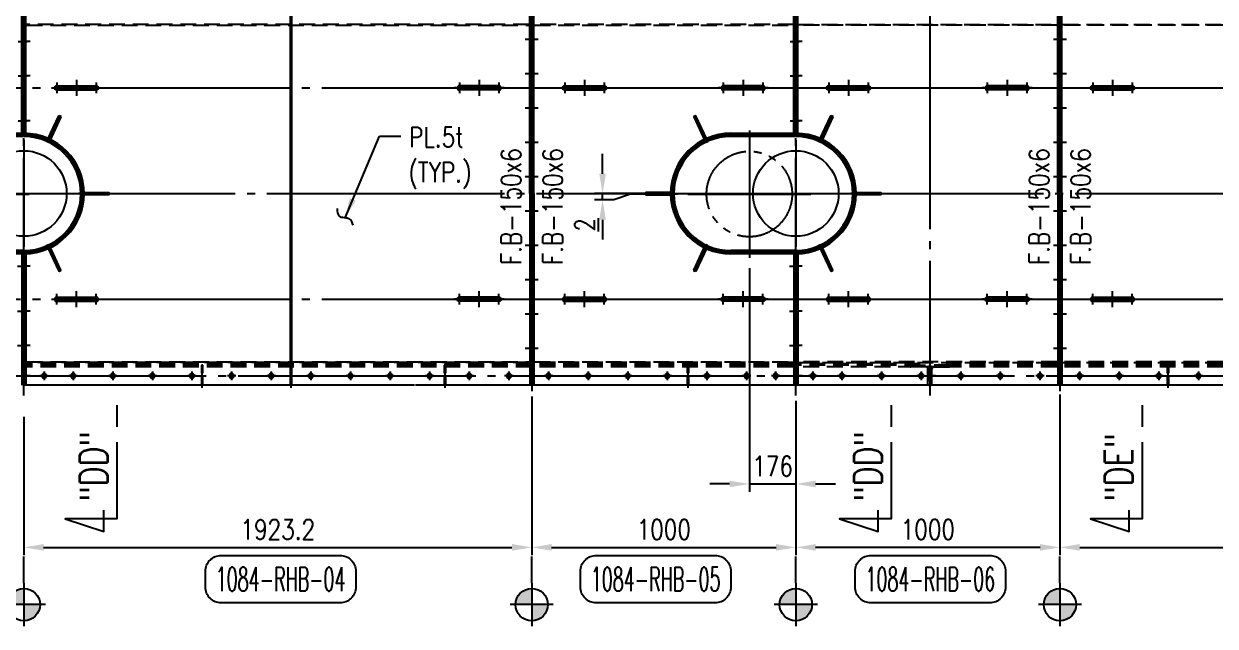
# Model space of a CAD drawing. Header units: millimetres. Extents: x 0 to 232280, y -26939 to 23794.
# Drawn here: x 36028 to 40539, y 12618 to 14899 of the extents above; entities that cross this region are included whole.
import ezdxf
from ezdxf.enums import TextEntityAlignment as Align

# ---------------------------------------------------------------- set-up
doc = ezdxf.new("R2010")
doc.units = ezdxf.units.MM
doc.header["$LTSCALE"] = 30
for name, pattern in [('JNK-CENTER', [34, 30, -1.5, 1, -1.5]), ('JNK-HIDDEN', [3, 2, -1]), ('JNK-PHANTOM', [15, 10, -1, 1, -1, 1, -1])]:
    doc.linetypes.add(name, pattern=pattern)
for name, color, linetype in [('CEN-R', 1, 'JNK-CENTER'), ('CON-C', 4, 'Continuous'), ('CON-G', 3, 'Continuous'), ('CON-W', 7, 'Continuous'), ('CON-Y', 2, 'Continuous'), ('conL-g', 3, 'Continuous'), ('Dim-W', 7, 'Continuous'), ('HID-Y', 2, 'JNK-HIDDEN'), ('MIS-B', 5, 'Continuous'), ('PHA-M', 6, 'JNK-PHANTOM'), ('RET PL', 2, 'Continuous'), ('STL-OBJT', 7, 'Continuous'), ('TXT-Y', 2, 'Continuous')]:
    doc.layers.add(name, color=color, linetype=linetype)
doc.styles.add('SIMPLEX', font='simplex.shx', dxfattribs={"width": 0.8})
doc.dimstyles.new('DIM30', dxfattribs={"dimscale": 30, "dimtxt": 2.5, "dimasz": 2.5, "dimexe": 1, "dimexo": 1, "dimgap": 1, "dimtad": 1, "dimdec": 0, "dimdsep": 46, "dimtxsty": 'SIMPLEX', "dimcen": 0, "dimclrd": 7, "dimclre": 7, "dimclrt": 2, "dimadec": 1, "dimazin": 2, "dimtfac": 1, "dimtdec": 0, "dimtix": 1, "dimtmove": 2, "dimatfit": 0, "dimfxl": 1, "dimtolj": 1, "dimtzin": 0, "dimarcsym": 0})
doc.dimstyles.new('DIM40', dxfattribs={"dimscale": 40, "dimtxt": 2.5, "dimasz": 2.5, "dimexe": 1, "dimexo": 1, "dimgap": 1, "dimtad": 1, "dimdec": 0, "dimdsep": 46, "dimtxsty": 'SIMPLEX', "dimcen": 0, "dimclrd": 7, "dimclre": 7, "dimclrt": 2, "dimadec": 1, "dimazin": 2, "dimtfac": 1, "dimtdec": 0, "dimtix": 1, "dimtmove": 2, "dimatfit": 2, "dimfxl": 1, "dimtolj": 1, "dimtzin": 0, "dimarcsym": 1})

# ---------------------------------------------------------------- blocks, each defined once
blk = doc.blocks.new('A$C27160668')
at = {"layer": 'CEN-R'}
blk.add_line((0, -13), (0, 18.5), dxfattribs=at)
at = {"layer": 'HID-Y'}
for p, q in [((-9, 0), (-9, 6)), ((9, 0), (9, 6))]:
    blk.add_line(p, q, dxfattribs=at)
blk = doc.blocks.new('A$C2FEE125F')
at = {"layer": 'CEN-R'}
for p, q in [((-16, 0), (16, 0)), ((0, 16), (0, -16))]:
    blk.add_line(p, q, dxfattribs=at)
at = {"layer": 'conL-g'}
blk.add_circle((0, 0), 9, dxfattribs=at)
blk = doc.blocks.new('A$C041A5C56')
at = {"layer": 'CEN-R'}
for p, q in [((0, 201.9), (0, -201.9)), ((-201.9, 0), (201.9, 0))]:
    blk.add_line(p, q, dxfattribs=at)
at = {"layer": 'CON-Y'}
blk.add_circle((0, 0), 161.9, dxfattribs=at)
blk = doc.blocks.new('A$C25D030D1')
at = {"layer": 'CEN-R'}
for p, q in [((0, 240.9), (0, -240.9)), ((-232.6, 0), (232.6, 0))]:
    blk.add_line(p, q, dxfattribs=at)
at = {"layer": 'PHA-M'}
blk.add_circle((0, 0), 161.9, dxfattribs=at)
blk = doc.blocks.new('*D417')
at = {"layer": 'DEFPOINTS', "color": 0, "transparency": 16777216}
for p in [(38775.5, 14003.4), (38951.5, 13501.3), (38951.5, 13156.8)]:
    blk.add_point(p, dxfattribs=at)
at = {"layer": 'Dim-W', "color": 7, "lineweight": -2, "transparency": 16777216}
for p, q in [((38775.5, 13973.4), (38775.5, 13126.8)), ((38951.5, 13471.3), (38951.5, 13126.8)), ((38700.5, 13156.8), (38625.5, 13156.8)), ((38775.5, 13156.8), (38951.5, 13156.8)), ((39026.5, 13156.8), (39101.5, 13156.8))]:
    blk.add_line(p, q, dxfattribs=at)
at = {"layer": 'Dim-W', "color": 7, "transparency": 16777216}
for points in [[(38700.5, 13169.3), (38700.5, 13144.3), (38775.5, 13156.8)], [(39026.5, 13169.3), (39026.5, 13144.3), (38951.5, 13156.8)]]:
    blk.add_solid(points, dxfattribs=at)
at = {"layer": 'Dim-W', "color": 2, "transparency": 16777216, "insert": (38863.5, 13224.3), "char_height": 75, "attachment_point": 5, "style": 'SIMPLEX'}
blk.add_mtext('\\A1;176', dxfattribs=at)
blk = doc.blocks.new('*D420')
at = {"layer": 'DEFPOINTS', "color": 0, "transparency": 16777216}
for p in [(38219.8, 14256.3), (38485.1, 14256.3), (38292.4, 14232.3)]:
    blk.add_point(p, dxfattribs=at)
at = {"layer": 'Dim-W', "color": 7, "lineweight": -2, "transparency": 16777216}
for p, q in [((38219.8, 14331.3), (38219.8, 14406.3)), ((38455.1, 14256.3), (38189.8, 14256.3)), ((38219.8, 14232.3), (38219.8, 14256.3)), ((38262.4, 14232.3), (38189.8, 14232.3)), ((38219.8, 14157.3), (38219.8, 14082.3))]:
    blk.add_line(p, q, dxfattribs=at)
at = {"layer": 'Dim-W', "color": 7, "transparency": 16777216}
for points in [[(38207.3, 14331.3), (38232.3, 14331.3), (38219.8, 14256.3)], [(38207.3, 14157.3), (38232.3, 14157.3), (38219.8, 14232.3)]]:
    blk.add_solid(points, dxfattribs=at)
at = {"layer": 'Dim-W', "color": 2, "transparency": 16777216, "insert": (38152.3, 14137.7), "char_height": 75, "attachment_point": 5, "rotation": 90, "style": 'SIMPLEX'}
blk.add_mtext('\\A1;\\L2', dxfattribs=at)
blk = doc.blocks.new('DUCT-TAG')
at = {"layer": 'CON-G'}
blk.add_lwpolyline([(-9.49, -1), (-9.49, 1, -0.414214), (-7.49, 3), (7.49, 3, -0.414214), (9.49, 1), (9.49, -1, -0.414214), (7.49, -3), (-7.49, -3, -0.414214)], format="xyb", close=True, dxfattribs=at)
at = {"layer": 'CON-G', "style": 'SIMPLEX', "width": 1.246304}
blk.add_attdef('NAME', text='', height=3, dxfattribs=at).set_placement((-8.19, -1.5), (8.19, -1.5), align=Align.FIT)
at = {"layer": 'CON-Y', "style": 'SIMPLEX'}
blk.add_attdef('ELEVATION', text='', height=2, dxfattribs=at).set_placement((0, -6.02), align=Align.CENTER)
blk = doc.blocks.new('A$C57EE18C0')
for points in [[(-7.5, -26), (-7.5, -44), (7.5, -26), (7.5, -44)], [(-7.5, -131), (-7.5, -149), (7.5, -131), (7.5, -149)], [(-7.5, -261), (-7.5, -279), (7.5, -261), (7.5, -279)], [(-7.5, -391), (-7.5, -409), (7.5, -391), (7.5, -409)], [(-7.5, -521), (-7.5, -539), (7.5, -521), (7.5, -539)], [(-7.5, -651), (-7.5, -669), (7.5, -651), (7.5, -669)], [(-7.5, -799), (-7.5, -781), (7.5, -799), (7.5, -781)], [(-7.5, -929), (-7.5, -911), (7.5, -929), (7.5, -911)], [(-7.5, -1059), (-7.5, -1041), (7.5, -1059), (7.5, -1041)], [(-7.5, -1189), (-7.5, -1171), (7.5, -1189), (7.5, -1171)], [(-7.5, -1319), (-7.5, -1301), (7.5, -1319), (7.5, -1301)], [(-7.5, -1424), (-7.5, -1406), (7.5, -1424), (7.5, -1406)]]:
    blk.add_solid(points)
at = {"layer": 'CEN-R'}
for p, q in [((0, 51.1), (0, -1473.7)), ((-24.4, -35), (24.4, -35)), ((-24.4, -140), (24.4, -140)), ((-24.4, -270), (24.4, -270)), ((-24.4, -400), (24.4, -400)), ((-24.4, -530), (24.4, -530)), ((-24.4, -660), (24.4, -660)), ((-24.4, -790), (24.4, -790)), ((-24.4, -920), (24.4, -920)), ((-24.4, -1050), (24.4, -1050)), ((-24.4, -1180), (24.4, -1180)), ((-24.4, -1310), (24.4, -1310)), ((-24.4, -1415), (24.4, -1415))]:
    blk.add_line(p, q, dxfattribs=at)
at = {"layer": 'CON-G'}
for p, q in [((1.5, 0), (1.5, 0)), ((-7.5, -725), (-7.5, 0)), ((-1.5, 0), (-7.5, 0)), ((-1.5, -725), (-1.5, 0)), ((-1.5, -725), (-1.5, 0)), ((1.5, -725), (1.5, 0)), ((1.5, -725), (1.5, 0)), ((7.5, 0), (1.5, 0)), ((7.5, -725), (7.5, 0)), ((-7.5, -725), (-7.5, -1450)), ((-1.5, -725), (-1.5, -1450)), ((-1.5, -725), (-1.5, -1450)), ((1.5, -725), (1.5, -1450)), ((1.5, -725), (1.5, -1450)), ((7.5, -725), (7.5, -1450)), ((-1.5, -1450), (-7.5, -1450)), ((1.5, -1450), (1.5, -1450)), ((7.5, -1450), (1.5, -1450))]:
    blk.add_line(p, q, dxfattribs=at)
blk = doc.blocks.new('A$C114C44F1')
at = {"layer": 'CEN-R'}
for p, q in [((0, 95), (0, -95)), ((-20, 75), (20, 75)), ((-30, 0), (30, 0)), ((-20, -75), (20, -75))]:
    blk.add_line(p, q, dxfattribs=at)
at = {"layer": 'CON-G'}
for p, q in [((-8, 75), (-8, -75)), ((8, 75), (8, -75))]:
    blk.add_line(p, q, dxfattribs=at)
for centre, start, end in [((0, 75), 0, 180), ((0, -75), 180, 0)]:
    blk.add_arc(centre, 8, start, end, dxfattribs=at)
blk = doc.blocks.new('A$C1F4F7F1F')
at = {"layer": 'CON-G'}
for p, rotation in [((-199.5, -325), 270), ((199.5, -1125), 90)]:
    blk.add_blockref('A$C114C44F1', p, dxfattribs=dict(at, rotation=rotation))
at = {"layer": 'CON-G', "xscale": -1}
for p, rotation in [((199.5, -325), 90), ((-199.5, -1125), 270)]:
    blk.add_blockref('A$C114C44F1', p, dxfattribs=dict(at, rotation=rotation))
blk = doc.blocks.new('A$C0E622BE6')
at = {"layer": 'CEN-R'}
blk.add_line((0, 14), (0, -17.5), dxfattribs=at)
at = {"layer": 'HID-Y'}
for p, q in [((-9, -3), (-9, -9)), ((9, -3), (9, -9))]:
    blk.add_line(p, q, dxfattribs=at)
blk = doc.blocks.new('A$C60AB4A3A')
for points in [[(-7.5, 699), (-7.5, 681), (7.5, 699), (7.5, 681)], [(-7.5, 584), (-7.5, 566), (7.5, 584), (7.5, 566)], [(-7.5, 454), (-7.5, 436), (7.5, 454), (7.5, 436)], [(-7.5, 284), (-7.5, 266), (7.5, 284), (7.5, 266)], [(-7.5, -266), (-7.5, -284), (7.5, -266), (7.5, -284)], [(-7.5, -436), (-7.5, -454), (7.5, -436), (7.5, -454)], [(-7.5, -566), (-7.5, -584), (7.5, -566), (7.5, -584)], [(-7.5, -681), (-7.5, -699), (7.5, -681), (7.5, -699)]]:
    blk.add_solid(points)
at = {"layer": 'CEN-R'}
for p, q in [((-384.5, 297), (-335.5, 191.8)), ((138.5, 297), (89.5, 191.8)), ((-571.2, 0), (-455.2, 0)), ((-569.7, 0), (-453.7, 0)), ((323.7, 0), (207.7, 0)), ((-384.5, -297), (-335.5, -191.8)), ((138.5, -297), (89.5, -191.8))]:
    blk.add_line(p, q, dxfattribs=at)
for points in [[(-1.5, 224.9), (-246, 224.9)], [(-1.5, -224.9), (-246, -224.9)]]:
    blk.add_lwpolyline(points, dxfattribs=at)
for centre, start, end in [((-246, 0), 90, 270), ((0, 0), 270.3872, 89.6128)]:
    blk.add_arc(centre, 225, start, end, dxfattribs=at)
at = {"layer": 'CON-G'}
for p, q in [((-7.5, 221.9), (-7.5, 725)), ((-1.5, 725), (1.5, 725)), ((-1.5, 215.9), (-1.5, 725)), ((1.5, 215.9), (1.5, 725)), ((7.5, 221.9), (7.5, 725)), ((1.5, 221.9), (7.5, 221.9)), ((-7.5, -221.9), (-7.5, -725)), ((-1.5, -215.9), (-1.5, -725)), ((1.5, -215.9), (1.5, -725)), ((1.5, -221.9), (7.5, -221.9)), ((7.5, -221.9), (7.5, -725)), ((-1.5, -725), (1.5, -725))]:
    blk.add_line(p, q, dxfattribs=at)
for points in [[(-335.7, 203.1), (-378, 293.7), (-386.1, 289.9), (-343.9, 199.3)], [(89.7, 203.1), (132, 293.7), (140.1, 289.9), (97.9, 199.3)], [(-468, 4.5), (-568, 4.5), (-568, -4.5), (-468, -4.5)], [(222, 4.5), (322, 4.5), (322, -4.5), (222, -4.5)], [(-335.7, -203.1), (-378, -293.7), (-386.1, -289.9), (-343.9, -199.3)], [(89.7, -203.1), (132, -293.7), (140.1, -289.9), (97.9, -199.3)]]:
    blk.add_lwpolyline(points, close=True, dxfattribs=at)
for points in [[(-1.5, 227.9), (-246, 227.9)], [(-1.5, 221.9), (-246, 221.9)], [(-1.5, 215.9), (-246, 215.9)], [(-1.5, -215.9), (-246, -215.9)], [(-1.5, -221.9), (-246, -221.9)], [(-1.5, -215.9), (-128.5, -215.9)], [(-1.5, -227.9), (-246, -227.9)]]:
    blk.add_lwpolyline(points, dxfattribs=at)
for centre, radius, start, end in [((-246, 0), 228, 90, 270), ((0, 0), 228, 270.3872, 89.6128), ((-246, 0), 222, 90, 270), ((-246, 0), 216, 90, 270), ((0, 0), 222, 270.3872, 89.6128), ((0, 0), 216, 270.398, 89.602)]:
    blk.add_arc(centre, radius, start, end, dxfattribs=at)
at = {"layer": 'STL-OBJT', "xscale": -1}
for p, rotation in [((-7.5, 690), 90), ((-7.5, 690), 90), ((-7.5, 690), 90), ((-7.5, 690), 90), ((10.5, 690), 270), ((10.5, 690), 270), ((-7.5, 575), 90), ((-7.5, 575), 90), ((-7.5, 575), 90), ((-7.5, 575), 90), ((10.5, 575), 270), ((10.5, 575), 270), ((-7.5, 445), 90), ((-7.5, 445), 90), ((-7.5, 445), 90), ((-7.5, 445), 90), ((10.5, 445), 270), ((10.5, 445), 270), ((-7.5, 275), 90), ((-7.5, 275), 90), ((10.5, 275), 270), ((10.5, 275), 270), ((7.5, -275), 270), ((7.5, -275), 270), ((10.5, -275), 270), ((10.5, -275), 270), ((7.5, -445), 270), ((7.5, -445), 270), ((10.5, -445), 270), ((10.5, -445), 270), ((7.5, -575), 270), ((7.5, -575), 270), ((10.5, -575), 270), ((10.5, -575), 270), ((10.5, -690), 270), ((10.5, -690), 270)]:
    blk.add_blockref('A$C0E622BE6', p, dxfattribs=dict(at, rotation=rotation))
at = {"layer": 'STL-OBJT'}
for p, rotation in [((-7.5, 690), 90), ((-7.5, 690), 90), ((-4.5, 690), 90), ((-4.5, 690), 90), ((7.5, 690), 270), ((7.5, 690), 270), ((7.5, 690), 270), ((7.5, 690), 270), ((-7.5, 575), 90), ((-7.5, 575), 90), ((-4.5, 575), 90), ((-4.5, 575), 90), ((7.5, 575), 270), ((7.5, 575), 270), ((7.5, 575), 270), ((7.5, 575), 270), ((-7.5, 445), 90), ((-7.5, 445), 90), ((-4.5, 445), 90), ((-4.5, 445), 90), ((7.5, 445), 270), ((7.5, 445), 270), ((7.5, 445), 270), ((7.5, 445), 270), ((-7.5, 275), 90), ((-7.5, 275), 90), ((-4.5, 275), 90), ((-4.5, 275), 90), ((7.5, 275), 270), ((7.5, 275), 270), ((-10.5, -275), 90), ((-10.5, -275), 90), ((-7.5, -275), 90), ((-7.5, -275), 90), ((-10.5, -445), 90), ((-10.5, -445), 90), ((-7.5, -445), 90), ((-7.5, -445), 90), ((-10.5, -575), 90), ((-10.5, -575), 90), ((-7.5, -575), 90), ((-7.5, -575), 90), ((-10.5, -690), 90), ((-10.5, -690), 90)]:
    blk.add_blockref('A$C0E622BE6', p, dxfattribs=dict(at, rotation=rotation))
blk = doc.blocks.new('SECMARK2')
at = {"layer": 'CON-C'}
blk.add_line((0, 0), (-2.72, 0), dxfattribs=at)
blk.add_lwpolyline([(-4.67, 0), (-14.32, 0), (-14.32, 6.51), (-15.93, 1.64), (-13.23, 1.64)], dxfattribs=at)
at = {"layer": 'CON-C', "style": 'SIMPLEX', "width": 0.8}
blk.add_attdef('TAG', (-12.98, 1.18), '', height=3.5, dxfattribs=at)
blk = doc.blocks.new('FS-MARK')
h = blk.add_hatch(color=256)
edge = h.paths.add_edge_path()
edge.add_arc((0, 0), 1.75, 90, 180)
edge.add_line((-1.75, 0), (0, 0))
edge.add_line((0, 0), (0, 1.75))
h = blk.add_hatch(color=256)
edge = h.paths.add_edge_path()
edge.add_line((0, 0), (0, -1.75))
edge.add_arc((0, 0), 1.75, 270, 360)
edge.add_line((1.75, 0), (0, 0))
for p, q in [((0, 2.33), (0, -2.33)), ((2.33, 0), (-2.33, 0))]:
    blk.add_line(p, q)
blk.add_circle((0, 0), 1.75)
at = {"layer": 'CON-Y', "style": 'SIMPLEX', "width": 0.8}
blk.add_attdef('F.S.', (3.19, 1), '', height=2.5, dxfattribs=at)
blk = doc.blocks.new('*D323')
at = {"layer": 'DEFPOINTS', "color": 0, "transparency": 16777216}
for p in [(37951.5, 13487.4), (36028.3, 13441.3), (37951.5, 12916.8)]:
    blk.add_point(p, dxfattribs=at)
at = {"layer": 'Dim-W', "color": 7, "lineweight": -2, "transparency": 16777216}
for p, q in [((37951.5, 13457.4), (37951.5, 12886.8)), ((36028.3, 13411.3), (36028.3, 12886.8)), ((36103.3, 12916.8), (37876.5, 12916.8))]:
    blk.add_line(p, q, dxfattribs=at)
at = {"layer": 'Dim-W', "color": 7, "transparency": 16777216}
for points in [[(36103.3, 12929.3), (36103.3, 12904.3), (36028.3, 12916.8)], [(37876.5, 12929.3), (37876.5, 12904.3), (37951.5, 12916.8)]]:
    blk.add_solid(points, dxfattribs=at)
at = {"layer": 'Dim-W', "color": 2, "transparency": 16777216, "insert": (36989.9, 12984.3), "char_height": 75, "attachment_point": 5, "style": 'SIMPLEX'}
blk.add_mtext('\\A1;1923.2', dxfattribs=at)
blk = doc.blocks.new('*D324')
at = {"layer": 'DEFPOINTS', "color": 0, "transparency": 16777216}
for p in [(39951.5, 13525.4), (38951.5, 13471.3), (38951.5, 12916.8)]:
    blk.add_point(p, dxfattribs=at)
at = {"layer": 'Dim-W', "color": 7, "lineweight": -2, "transparency": 16777216}
for p, q in [((39951.5, 13495.4), (39951.5, 12886.8)), ((38951.5, 13441.3), (38951.5, 12886.8)), ((39876.5, 12916.8), (39026.5, 12916.8))]:
    blk.add_line(p, q, dxfattribs=at)
at = {"layer": 'Dim-W', "color": 7, "transparency": 16777216}
for points in [[(39026.5, 12929.3), (39026.5, 12904.3), (38951.5, 12916.8)], [(39876.5, 12929.3), (39876.5, 12904.3), (39951.5, 12916.8)]]:
    blk.add_solid(points, dxfattribs=at)
at = {"layer": 'Dim-W', "color": 2, "transparency": 16777216, "insert": (39451.5, 12984.3), "char_height": 75, "attachment_point": 5, "style": 'SIMPLEX'}
blk.add_mtext('\\A1;1000', dxfattribs=at)
blk = doc.blocks.new('*D325')
at = {"layer": 'DEFPOINTS', "color": 0, "transparency": 16777216}
for p in [(39951.5, 13495.4), (41749.9, 13491.3), (41749.9, 12916.8)]:
    blk.add_point(p, dxfattribs=at)
at = {"layer": 'Dim-W', "color": 7, "lineweight": -2, "transparency": 16777216}
for p, q in [((39951.5, 13465.4), (39951.5, 12886.8)), ((41749.9, 13461.3), (41749.9, 12886.8)), ((40026.5, 12916.8), (41674.9, 12916.8))]:
    blk.add_line(p, q, dxfattribs=at)
at = {"layer": 'Dim-W', "color": 7, "transparency": 16777216}
for points in [[(40026.5, 12929.3), (40026.5, 12904.3), (39951.5, 12916.8)], [(41674.9, 12929.3), (41674.9, 12904.3), (41749.9, 12916.8)]]:
    blk.add_solid(points, dxfattribs=at)
at = {"layer": 'Dim-W', "color": 2, "transparency": 16777216, "insert": (40850.7, 12984.3), "char_height": 75, "attachment_point": 5, "style": 'SIMPLEX'}
blk.add_mtext('\\A1;1798.4', dxfattribs=at)
blk = doc.blocks.new('*D326')
at = {"layer": 'DEFPOINTS', "color": 0, "transparency": 16777216}
for p in [(37951.5, 12916.8), (38951.5, 12916.8), (38951.5, 12916.8)]:
    blk.add_point(p, dxfattribs=at)
at = {"layer": 'Dim-W', "color": 7, "lineweight": -2, "transparency": 16777216}
blk.add_line((38026.5, 12916.8), (38876.5, 12916.8), dxfattribs=at)
at = {"layer": 'Dim-W', "color": 7, "transparency": 16777216}
for points in [[(38026.5, 12929.3), (38026.5, 12904.3), (37951.5, 12916.8)], [(38876.5, 12929.3), (38876.5, 12904.3), (38951.5, 12916.8)]]:
    blk.add_solid(points, dxfattribs=at)
at = {"layer": 'Dim-W', "color": 2, "transparency": 16777216, "insert": (38451.5, 12984.3), "char_height": 75, "attachment_point": 5, "style": 'SIMPLEX'}
blk.add_mtext('\\A1;1000', dxfattribs=at)

msp = doc.modelspace()

# ---------------------------------------------------------------- hatches: boundary and pattern name
at = {"layer": 'CON-W'}
h = msp.add_hatch(color=256, dxfattribs=at)
h.paths.add_polyline_path([(39457.81, 13566.33), (39451.81, 13566.33), (39451.81, 13557.33), (39457.81, 13557.33)])
h.paths.add_polyline_path([(39457.81, 13575.33), (39451.81, 13575.33), (39451.81, 13566.33), (39457.81, 13566.33)])
h = msp.add_hatch(color=256, dxfattribs=at)
h.paths.add_polyline_path([(39460.81, 13566.33), (39466.81, 13566.33), (39466.81, 13557.33), (39460.81, 13557.33)])
h.paths.add_polyline_path([(39460.81, 13575.33), (39466.81, 13575.33), (39466.81, 13566.33), (39460.81, 13566.33)])

# ---------------------------------------------------------------- linework, layer by layer
at = {"layer": 'CEN-R'}
for p, q in [((36028.31, 13491.33), (36028.31, 15021.33)), ((37039.81, 14991.33), (37039.81, 13521.33)), ((38951.51, 13491.33), (38951.51, 15021.33)), ((38951.51, 13491.33), (38951.51, 15021.33)), ((38951.51, 13491.33), (38951.51, 15021.33)), ((38951.51, 13491.33), (38951.51, 15021.33)), ((39459.31, 15021.33), (39459.31, 13491.33)), ((32056.31, 14656.33), (42971.35, 14656.33)), ((30828.96, 14256.33), (44239.59, 14256.33)), ((32056.31, 13856.33), (42971.35, 13856.33)), ((36703.56, 13521.33), (36703.56, 13606.33)), ((37623.56, 13521.33), (37623.56, 13606.33)), ((38543.56, 13521.33), (38543.56, 13606.33)), ((40360.86, 13521.33), (40360.86, 13606.33)), ((31739.33, 13566.33), (43279.28, 13566.33))]:
    msp.add_line(p, q, dxfattribs=at)
at = {"layer": 'CON-G'}
for p, q in [((37507.81, 13531.33), (36029.81, 13531.33)), ((38950.01, 13531.33), (37510.81, 13531.33)), ((40357.57, 13531.33), (38953.01, 13531.33)), ((41748.41, 13531.33), (40352.21, 13531.33))]:
    msp.add_line(p, q, dxfattribs=at)
msp.add_lwpolyline([(37036.81, 13531.33), (37042.81, 13531.33), (37042.81, 14981.33), (37036.81, 14981.33)], close=True, dxfattribs=at)
at = {"layer": 'Dim-W'}
for p, q in [((38325.81, 14254.33), (38262.4, 14232.28)), ((38503.56, 14254.33), (38325.81, 14254.33)), ((37951.51, 13487.42), (37951.51, 12947.46)), ((36028.31, 12781.76), (36028.31, 12881.76)), ((37951.51, 12781.76), (37951.51, 12881.76)), ((37951.51, 12781.76), (37951.51, 12881.76)), ((38951.51, 12781.76), (38951.51, 12881.76)), ((39951.51, 12781.76), (39951.51, 12881.76)), ((39951.51, 12781.76), (39951.51, 12881.76))]:
    msp.add_line(p, q, dxfattribs=at)
msp.add_spline([(37214.54, 14199.48), (37221.57, 14171.63), (37262.09, 14159.75), (37273.55, 14136.66)], degree=3, dxfattribs=at)
at = {"layer": 'HID-Y'}
for p, q in [((38941.01, 13611.33), (36038.81, 13611.33)), ((38941.01, 13606.33), (36038.81, 13606.33)), ((38941.01, 13600.33), (36038.81, 13600.33)), ((39422.81, 13611.33), (38962.01, 13611.33)), ((39422.81, 13606.33), (38962.01, 13606.33)), ((41739.41, 13600.33), (38962.01, 13600.33)), ((39422.81, 13601.33), (39422.81, 13606.33)), ((41739.41, 13611.33), (39495.81, 13611.33)), ((39495.81, 13606.33), (39495.81, 13611.33)), ((41739.41, 13606.33), (39495.81, 13606.33))]:
    msp.add_line(p, q, dxfattribs=at)
at = {"layer": 'HID-Y', "ltscale": 0.5}
for points in [[(36700.56, 13531.33), (36706.56, 13531.33), (36706.56, 13606.33), (36700.56, 13606.33)], [(37620.56, 13531.33), (37626.56, 13531.33), (37626.56, 13606.33), (37620.56, 13606.33)], [(38540.56, 13531.33), (38546.56, 13531.33), (38546.56, 13606.33), (38540.56, 13606.33)], [(40357.86, 13531.33), (40363.86, 13531.33), (40363.86, 13606.33), (40357.86, 13606.33)]]:
    msp.add_lwpolyline(points, close=True, dxfattribs=at)
at = {"layer": 'HID-Y'}
for points in [[(39457.81, 13606.33), (39457.81, 13531.33), (39455.81, 13531.33, -0.4142136), (39451.81, 13535.33), (39451.81, 13591.83, 0.4142136), (39443.31, 13600.33), (39386.81, 13600.33, -0.4142136), (39382.81, 13604.33), (39382.81, 13606.33)], [(39460.81, 13606.33), (39460.81, 13531.33), (39462.81, 13531.33, 0.4142136), (39466.81, 13535.33), (39466.81, 13591.83, -0.4142136), (39475.31, 13600.33), (39531.81, 13600.33, 0.4142136), (39535.81, 13604.33), (39535.81, 13606.33)]]:
    msp.add_lwpolyline(points, format="xyb", close=True, dxfattribs=at)
at = {"layer": 'RET PL', "color": 6, "linetype": 'JNK-HIDDEN'}
msp.add_line((39962.01, 14896.33), (39962.01, 14893.33), dxfattribs=at)
for points in [[(37941.01, 14896.33), (36038.81, 14896.33), (36038.81, 14893.33), (37941.01, 14893.33)], [(37962.01, 14893.33), (38944.01, 14893.33), (38944.01, 14896.33), (37962.01, 14896.33)], [(39941.01, 14893.33), (38959.01, 14893.33), (38959.01, 14896.33), (39941.01, 14896.33)], [(39962.01, 14896.33), (41739.41, 14896.33), (41739.41, 14893.33), (39962.01, 14893.33)], [(37941.01, 13616.33), (36038.81, 13616.33), (36038.81, 13619.33), (37941.01, 13619.33)], [(37962.01, 13619.33), (38941.01, 13619.33), (38941.01, 13616.33), (37962.01, 13616.33)], [(39941.01, 13619.33), (38962.01, 13619.33), (38962.01, 13616.33), (39941.01, 13616.33)], [(39962.01, 13616.33), (41739.41, 13616.33), (41739.41, 13619.33), (39962.01, 13619.33)]]:
    msp.add_lwpolyline(points, dxfattribs=at)

# ---------------------------------------------------------------- block references
for p in [(36028.31, 14256.33), (38951.51, 14256.33)]:
    msp.add_blockref('A$C60AB4A3A', p)
at = {"layer": 'CON-G', "xscale": -1}
for p in [(36104.91, 13566.33), (36214.91, 13566.33), (36364.91, 13566.33), (36514.91, 13566.33), (36664.91, 13566.33), (36814.91, 13566.33), (36964.91, 13566.33), (37114.91, 13566.33), (37264.91, 13566.33), (37414.91, 13566.33), (37564.91, 13566.33), (37714.91, 13566.33), (37864.91, 13566.33), (38014.91, 13566.33), (38164.91, 13566.33), (38314.91, 13566.33), (38464.91, 13566.33), (38614.91, 13566.33), (38764.91, 13566.33), (38874.91, 13566.33), (39015.91, 13566.33), (39125.91, 13566.33), (39275.91, 13566.33), (39425.91, 13566.33), (39575.91, 13566.33), (39725.91, 13566.33), (39875.91, 13566.33), (40025.91, 13566.33), (40175.91, 13566.33), (40325.91, 13566.33), (40475.91, 13566.33)]:
    msp.add_blockref('A$C2FEE125F', p, dxfattribs=at)
at = {"layer": 'CON-W'}
ref = msp.add_blockref('SECMARK2', (36380.54, 13454.73), dxfattribs=dict(at, xscale=30, yscale=30, zscale=30, rotation=90))
ref.add_attrib('TAG', '"DD"', (36345.14, 13090.95), dxfattribs={"layer": 'CON-C', "height": 105, "rotation": 90, "style": 'SIMPLEX', "width": 0.8})
ref = msp.add_blockref('SECMARK2', (39312.23, 13454.73), dxfattribs=dict(at, xscale=30, yscale=30, zscale=30, rotation=90))
ref.add_attrib('TAG', '"DD"', (39276.83, 13090.95), dxfattribs={"layer": 'CON-C', "height": 105, "rotation": 90, "style": 'SIMPLEX', "width": 0.8})
ref = msp.add_blockref('SECMARK2', (40262.37, 13454.73), dxfattribs=dict(at, xscale=30, yscale=30, zscale=30, rotation=90))
ref.add_attrib('TAG', '"DE"', (40226.97, 13090.95), dxfattribs={"layer": 'CON-C', "height": 105, "rotation": 90, "style": 'SIMPLEX', "width": 0.8})
ref = msp.add_blockref('DUCT-TAG', (37000.46, 12796.5), dxfattribs=dict(at, xscale=30, yscale=30, zscale=30))
ref.add_attrib('NAME', '1084-RHB-04', dxfattribs={"layer": 'CON-G', "height": 90, "style": 'SIMPLEX', "width": 0.50511}).set_placement((36754.76, 12751.5), (37246.16, 12751.5), align=Align.FIT)
ref = msp.add_blockref('DUCT-TAG', (38420.65, 12796.5), dxfattribs=dict(at, xscale=30, yscale=30, zscale=30))
ref.add_attrib('NAME', '1084-RHB-05', dxfattribs={"layer": 'CON-G', "height": 90, "style": 'SIMPLEX', "width": 0.507345}).set_placement((38174.95, 12751.5), (38666.35, 12751.5), align=Align.FIT)
ref = msp.add_blockref('DUCT-TAG', (39460.72, 12796.5), dxfattribs=dict(at, xscale=30, yscale=30, zscale=30))
ref.add_attrib('NAME', '1084-RHB-06', dxfattribs={"layer": 'CON-G', "height": 90, "style": 'SIMPLEX', "width": 0.5096}).set_placement((39215.02, 12751.5), (39706.42, 12751.5), align=Align.FIT)
at = {"layer": 'Dim-W'}
for name, p in [('A$C57EE18C0', (37951.51, 14981.33)), ('A$C57EE18C0', (39951.51, 14981.33)), ('A$C1F4F7F1F', (36028.31, 14981.33)), ('A$C1F4F7F1F', (37951.91, 14981.33)), ('A$C1F4F7F1F', (38951.51, 14981.33)), ('A$C1F4F7F1F', (39951.11, 14981.33))]:
    msp.add_blockref(name, p, dxfattribs=at)
at = {"layer": 'Dim-W', "xscale": 35, "yscale": 35, "zscale": 35}
for p in [(36028.31, 12700.1), (37951.51, 12700.1), (38951.51, 12700.1), (39951.51, 12700.1)]:
    msp.add_blockref('FS-MARK', p, dxfattribs=at)
at = {"layer": 'MIS-B'}
for name, p in [('A$C25D030D1', (35815.31, 14253.33)), ('A$C25D030D1', (38775.51, 14254.33)), ('A$C041A5C56', (36028.31, 14256.33)), ('A$C041A5C56', (38951.51, 14256.33))]:
    msp.add_blockref(name, p, dxfattribs=at)
at = {"layer": 'STL-OBJT', "xscale": -1, "rotation": 270}
msp.add_blockref('A$C27160668', (39451.81, 13566.33), dxfattribs=at)
at = {"layer": 'STL-OBJT', "rotation": 90}
msp.add_blockref('A$C27160668', (39466.81, 13566.33), dxfattribs=at)

# ---------------------------------------------------------------- texts
at = {"layer": 'TXT-Y', "color": 2, "style": 'SIMPLEX', "width": 0.8}
for s, p in [('PL.5t', (37487.18, 14432.39)), ('(TYP.)', (37484.14, 14299.7))]:
    msp.add_text(s, height=75, dxfattribs=at).set_placement(p)
for p in [(37911.38, 13985.71), (38068.52, 13985.71), (39910.58, 13985.71), (40067.72, 13985.71)]:
    msp.add_text('F.B-150x6 ', height=75, rotation=90, dxfattribs=at).set_placement(p)

# ---------------------------------------------------------------- dimensions: what is measured, and where the dimension line sits
at = {"layer": 'Dim-W'}
dim = msp.add_linear_dim(base=(38219.77, 14256.33), p1=(38292.4, 14232.28), p2=(38485.05, 14256.33), angle=90, text='%%u2', dimstyle='DIM30', dxfattribs=at)
dim.commit()
dim.dimension.update_dxf_attribs({"geometry": '*D420', "text_midpoint": (38152.27, 14137.66), "dimtype": 160})
dim = msp.add_linear_dim(base=(38951.51, 13156.76), p1=(38775.51, 14003.38), p2=(38951.51, 13501.33), dimstyle='DIM30', dxfattribs=at)
dim.commit()
dim.dimension.update_dxf_attribs({"geometry": '*D417', "text_midpoint": (38863.51, 13224.26)})
dim = msp.add_linear_dim(base=(38951.51, 12916.76), p1=(39951.51, 13525.4), p2=(38951.51, 13471.33), angle=180, dimstyle='DIM30', override={"dimdec": 1}, dxfattribs=at)
dim.commit()
dim.dimension.update_dxf_attribs({"geometry": '*D324', "text_midpoint": (39451.51, 12984.26)})
for base, p1, p2, picture, middle in [((41749.91, 12916.76), (39951.51, 13495.4), (41749.91, 13491.33), '*D325', (40850.71, 12984.26)), ((37951.51, 12916.76), (36028.31, 13441.33), (37951.51, 13487.42), '*D323', (36989.91, 12984.26)), ((38951.51, 12916.76), (37951.51, 12916.76), (38951.51, 12916.76), '*D326', (38451.51, 12984.26))]:
    dim = msp.add_linear_dim(base=base, p1=p1, p2=p2, dimstyle='DIM30', override={"dimdec": 1}, dxfattribs=at)
    dim.commit()
    dim.dimension.update_dxf_attribs({"geometry": picture, "text_midpoint": middle})

# ---------------------------------------------------------------- leaders
at = {"layer": 'STL-OBJT'}
msp.add_leader([(37244.73, 14164.96), (37374.66, 14473.12), (37456.33, 14473.12)], dimstyle='DIM40', override={"dimscale": 30, "dimdec": 1, "dimtdec": 1, "dimtix": 0, "dimtfill": 1}, dxfattribs=at)

doc.saveas('drawing.dxf')
